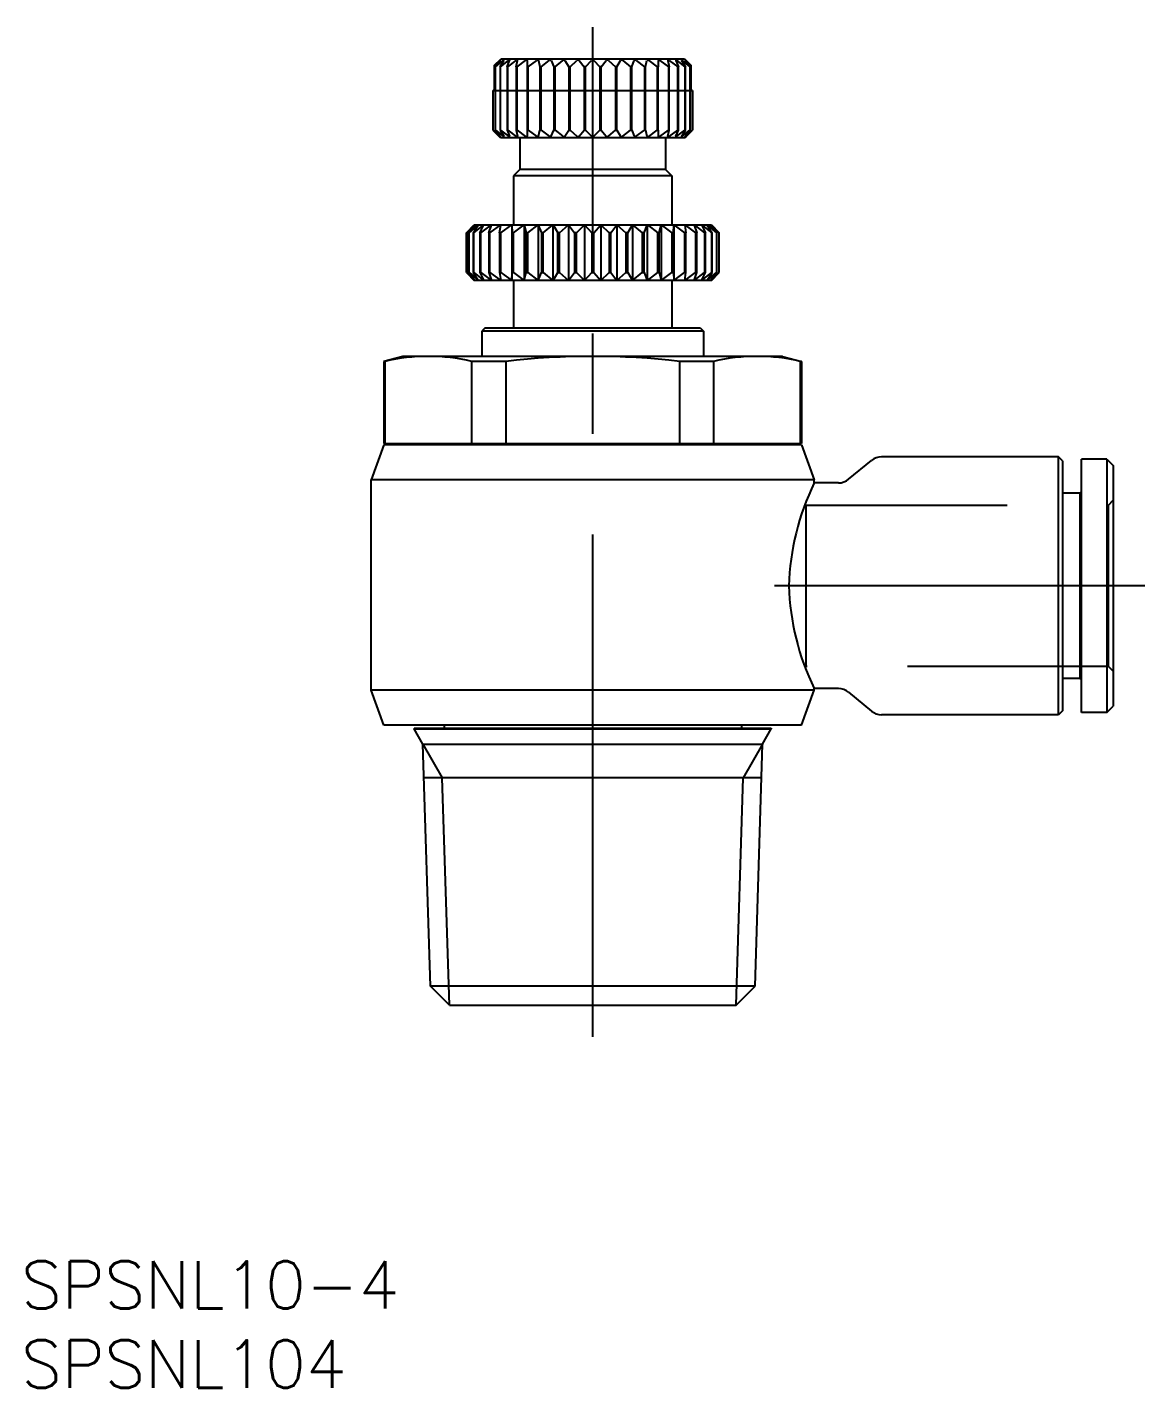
# Model space of a CAD drawing. Extents: x -121 to 14, y -51 to 35.
# Drawn here: x -121.1 to -50.4, y -50.7 to 35.3 of the extents above; entities that cross this region are included whole.
import ezdxf

# ---------------------------------------------------------------- set-up
doc = ezdxf.new("R2010")
doc.units = 0
doc.linetypes.add('CENTER', pattern=[50.8, 31.75, -6.35, 6.35, -6.35])
doc.linetypes.add('DASHED', pattern=[19.05, 12.7, -6.35])
doc.layers.get('0').update_dxf_attribs({"linetype": 'CONTINUOUS'})
doc.layers.add('CENTER', color=1, linetype='CENTER')
doc.styles.get("Standard").update_dxf_attribs({"font": 'txt.shx', "height": 3, "bigfont": 'bigfont.shx'})

# ---------------------------------------------------------------- blocks, each defined once
blk = doc.blocks.new('*U3')
at = {"color": 7, "linetype": 'CONTINUOUS'}
blk.add_text('SPSNL104', height=3, dxfattribs=at).set_placement((-121.464, -50.686))
blk = doc.blocks.new('*U4')
at = {"color": 7, "linetype": 'CONTINUOUS'}
blk.add_text('SPSNL10-4', height=3, dxfattribs=at).set_placement((-121.464, -45.686))

msp = doc.modelspace()

# ---------------------------------------------------------------- linework, layer by layer
at = {"color": 7, "linetype": 'CONTINUOUS'}
for p, q in [((-91.551, 32.875), (-91.196, 33.196)), ((-91.55, 32.874), (-91.122, 33.3)), ((-91.55, 32.874), (-91.55, 31.3)), ((-91.49, 32.801), (-91.174, 33.196)), ((-91.489, 32.8), (-91.489, 28.8)), ((-91.467, 32.8), (-91.489, 32.8)), ((-91.468, 32.801), (-90.99, 33.196)), ((-91.467, 28.8), (-91.467, 32.8)), ((-91.19, 32.8), (-90.946, 33.196)), ((-91.189, 32.8), (-91.189, 28.8)), ((-91.154, 32.8), (-91.189, 32.8)), ((-91.155, 32.801), (-90.644, 33.196)), ((-91.154, 28.8), (-91.154, 32.8)), ((-91.122, 33.3), (-79.534, 33.3)), ((-90.745, 32.8), (-90.58, 33.196)), ((-90.745, 32.8), (-90.745, 28.8)), ((-90.697, 32.8), (-90.745, 32.8)), ((-90.698, 32.801), (-90.167, 33.197)), ((-90.697, 28.8), (-90.697, 32.8)), ((-90.168, 32.8), (-90.084, 33.195)), ((-90.167, 32.8), (-90.167, 28.8)), ((-90.108, 32.8), (-90.167, 32.8)), ((-90.108, 32.801), (-89.572, 33.197)), ((-90.108, 28.8), (-90.108, 32.8)), ((-89.471, 33.195), (-89.471, 32.8)), ((-89.471, 32.8), (-89.471, 28.8)), ((-89.401, 32.8), (-89.471, 32.8)), ((-89.402, 32.801), (-88.871, 33.197)), ((-89.401, 28.8), (-89.401, 32.8)), ((-88.756, 33.195), (-88.672, 32.8)), ((-88.672, 32.8), (-88.672, 28.8)), ((-88.594, 32.8), (-88.672, 32.8)), ((-88.594, 32.801), (-88.084, 33.196)), ((-88.594, 28.8), (-88.594, 32.8)), ((-87.956, 33.196), (-87.79, 32.8)), ((-87.791, 32.8), (-87.791, 28.8)), ((-87.706, 32.8), (-87.791, 32.8)), ((-87.707, 32.801), (-87.228, 33.196)), ((-87.706, 28.8), (-87.706, 32.8)), ((-87.092, 33.196), (-86.849, 32.8)), ((-86.849, 32.8), (-86.849, 28.8)), ((-86.76, 32.8), (-86.849, 32.8)), ((-86.761, 32.801), (-86.326, 33.196)), ((-86.76, 28.8), (-86.76, 32.8)), ((-86.185, 33.196), (-85.869, 32.801)), ((-85.87, 32.8), (-85.87, 28.8)), ((-85.778, 32.8), (-85.87, 32.8)), ((-85.779, 32.801), (-85.4, 33.196)), ((-85.778, 28.8), (-85.778, 32.8)), ((-85.256, 33.196), (-84.877, 32.801)), ((-84.878, 32.8), (-84.878, 28.8)), ((-84.786, 32.8), (-84.878, 32.8)), ((-84.787, 32.801), (-84.471, 33.196)), ((-84.786, 28.8), (-84.786, 32.8)), ((-84.33, 33.196), (-83.895, 32.801)), ((-83.896, 32.8), (-83.896, 28.8)), ((-83.807, 32.8), (-83.896, 32.8)), ((-83.808, 32.8), (-83.564, 33.196)), ((-83.807, 28.8), (-83.807, 32.8)), ((-83.428, 33.196), (-82.949, 32.801)), ((-82.95, 32.8), (-82.95, 28.8)), ((-82.865, 32.8), (-82.95, 32.8)), ((-82.866, 32.8), (-82.7, 33.196)), ((-82.865, 28.8), (-82.865, 32.8)), ((-82.572, 33.196), (-82.062, 32.801)), ((-82.063, 32.8), (-82.063, 28.8)), ((-81.984, 32.8), (-82.063, 32.8)), ((-81.984, 32.8), (-81.9, 33.195)), ((-81.984, 28.8), (-81.984, 32.8)), ((-81.785, 33.197), (-81.255, 32.801)), ((-81.255, 32.8), (-81.255, 28.8)), ((-81.185, 32.8), (-81.255, 32.8)), ((-81.185, 33.195), (-81.185, 32.8)), ((-81.185, 28.8), (-81.185, 32.8)), ((-81.084, 33.197), (-80.548, 32.801)), ((-80.572, 33.195), (-80.488, 32.8)), ((-80.548, 32.8), (-80.548, 28.8)), ((-80.489, 32.8), (-80.548, 32.8)), ((-80.489, 33.197), (-79.958, 32.801)), ((-80.489, 28.8), (-80.489, 32.8)), ((-80.076, 33.196), (-79.911, 32.8)), ((-80.012, 33.196), (-79.501, 32.801)), ((-79.959, 32.8), (-79.959, 28.8)), ((-79.911, 32.8), (-79.959, 32.8)), ((-79.911, 28.8), (-79.911, 32.8)), ((-79.71, 33.196), (-79.466, 32.8)), ((-79.666, 33.196), (-79.188, 32.801)), ((-79.534, 33.3), (-79.106, 32.874)), ((-79.502, 32.8), (-79.502, 28.8)), ((-79.467, 32.8), (-79.502, 32.8)), ((-79.482, 33.196), (-79.166, 32.801)), ((-79.467, 28.8), (-79.467, 32.8)), ((-79.46, 33.196), (-79.105, 32.875)), ((-79.189, 32.8), (-79.189, 28.8)), ((-79.167, 32.8), (-79.189, 32.8)), ((-79.167, 28.8), (-79.167, 32.8)), ((-79.106, 31.3), (-79.106, 32.874)), ((-91.637, 31.3), (-91.63, 31.3)), ((-91.637, 31.3), (-91.637, 28.8)), ((-91.55, 31.3), (-91.63, 31.3)), ((-91.63, 28.8), (-91.63, 31.3)), ((-79.026, 31.3), (-79.106, 31.3)), ((-79.026, 31.3), (-79.019, 31.3)), ((-79.026, 31.3), (-79.026, 28.8)), ((-79.019, 28.8), (-79.019, 31.3)), ((-91.638, 28.799), (-91.258, 28.404)), ((-91.637, 28.8), (-91.63, 28.8)), ((-91.631, 28.799), (-91.196, 28.404)), ((-91.49, 28.799), (-91.174, 28.404)), ((-91.489, 28.8), (-91.467, 28.8)), ((-91.468, 28.799), (-90.99, 28.404)), ((-91.258, 28.404), (-91.228, 28.375)), ((-91.19, 28.8), (-90.946, 28.404)), ((-91.189, 28.8), (-91.154, 28.8)), ((-91.155, 28.799), (-90.644, 28.404)), ((-90.745, 28.8), (-90.58, 28.404)), ((-90.745, 28.8), (-90.697, 28.8)), ((-90.698, 28.799), (-90.167, 28.403)), ((-90.168, 28.8), (-90.084, 28.405)), ((-90.167, 28.8), (-90.108, 28.8)), ((-90.108, 28.799), (-89.572, 28.403)), ((-89.471, 28.8), (-89.471, 28.405)), ((-89.471, 28.8), (-89.401, 28.8)), ((-89.402, 28.799), (-88.871, 28.403)), ((-88.756, 28.405), (-88.672, 28.8)), ((-88.672, 28.8), (-88.594, 28.8)), ((-88.594, 28.799), (-88.084, 28.404)), ((-87.956, 28.404), (-87.79, 28.8)), ((-87.791, 28.8), (-87.706, 28.8)), ((-87.707, 28.799), (-87.228, 28.404)), ((-87.092, 28.404), (-86.849, 28.8)), ((-86.849, 28.8), (-86.76, 28.8)), ((-86.761, 28.799), (-86.326, 28.404)), ((-86.185, 28.404), (-85.869, 28.799)), ((-85.87, 28.8), (-85.778, 28.8)), ((-85.779, 28.799), (-85.4, 28.404)), ((-85.256, 28.404), (-84.877, 28.799)), ((-84.878, 28.8), (-84.786, 28.8)), ((-84.787, 28.799), (-84.471, 28.404)), ((-84.33, 28.404), (-83.895, 28.799)), ((-83.896, 28.8), (-83.807, 28.8)), ((-83.808, 28.8), (-83.564, 28.404)), ((-83.428, 28.404), (-82.949, 28.799)), ((-82.95, 28.8), (-82.865, 28.8)), ((-82.866, 28.8), (-82.7, 28.404)), ((-82.572, 28.404), (-82.062, 28.799)), ((-82.063, 28.8), (-81.984, 28.8)), ((-81.984, 28.8), (-81.9, 28.405)), ((-81.785, 28.403), (-81.255, 28.799)), ((-81.255, 28.8), (-81.185, 28.8)), ((-81.185, 28.8), (-81.185, 28.405)), ((-81.084, 28.403), (-80.548, 28.799)), ((-80.572, 28.405), (-80.488, 28.8)), ((-80.548, 28.8), (-80.489, 28.8)), ((-80.489, 28.403), (-79.958, 28.799)), ((-80.076, 28.404), (-79.911, 28.8)), ((-80.012, 28.404), (-79.501, 28.799)), ((-79.959, 28.8), (-79.911, 28.8)), ((-79.71, 28.404), (-79.466, 28.8)), ((-79.666, 28.404), (-79.188, 28.799)), ((-79.502, 28.8), (-79.467, 28.8)), ((-79.482, 28.404), (-79.166, 28.799)), ((-79.46, 28.404), (-79.025, 28.799)), ((-79.428, 28.375), (-79.399, 28.405)), ((-79.399, 28.405), (-79.018, 28.799)), ((-79.189, 28.8), (-79.167, 28.8)), ((-79.026, 28.8), (-79.019, 28.8)), ((-91.153, 28.3), (-91.228, 28.375)), ((-79.503, 28.3), (-91.153, 28.3)), ((-89.928, 28.3), (-89.928, 26.3)), ((-80.728, 28.3), (-80.728, 26.3)), ((-79.503, 28.3), (-79.428, 28.375)), ((-89.928, 26.3), (-90.328, 25.9)), ((-90.328, 25.9), (-90.328, 22.8)), ((-80.328, 25.9), (-90.328, 25.9)), ((-80.728, 26.3), (-89.928, 26.3)), ((-80.728, 26.3), (-80.328, 25.9)), ((-80.328, 25.9), (-80.328, 22.8)), ((-93.314, 22.301), (-92.829, 22.801)), ((-93.306, 22.301), (-92.759, 22.801)), ((-93.174, 22.301), (-92.759, 22.801)), ((-93.149, 22.301), (-92.551, 22.801)), ((-92.887, 22.301), (-92.551, 22.801)), ((-92.847, 22.301), (-92.208, 22.802)), ((-77.826, 22.8), (-92.831, 22.8)), ((-92.46, 22.3), (-92.208, 22.801)), ((-92.404, 22.301), (-91.737, 22.802)), ((-91.899, 22.3), (-91.737, 22.8)), ((-91.83, 22.301), (-91.147, 22.802)), ((-91.216, 22.3), (-91.146, 22.8)), ((-91.134, 22.301), (-90.448, 22.802)), ((-90.447, 22.8), (-90.447, 19.3)), ((-90.447, 22.8), (-90.424, 22.3)), ((-90.33, 22.301), (-89.654, 22.802)), ((-89.653, 22.8), (-89.653, 19.3)), ((-89.653, 22.8), (-89.536, 22.3)), ((-89.434, 22.301), (-88.78, 22.802)), ((-88.779, 22.8), (-88.779, 19.3)), ((-88.778, 22.8), (-88.57, 22.3)), ((-88.46, 22.301), (-87.841, 22.802)), ((-87.84, 22.8), (-87.84, 19.3)), ((-87.839, 22.801), (-87.544, 22.301)), ((-87.429, 22.301), (-86.855, 22.801)), ((-86.854, 22.8), (-86.854, 19.3)), ((-86.853, 22.801), (-86.477, 22.301)), ((-86.358, 22.301), (-85.841, 22.801)), ((-85.84, 22.8), (-85.84, 19.3)), ((-85.839, 22.801), (-85.388, 22.301)), ((-85.268, 22.301), (-84.817, 22.801)), ((-84.816, 22.8), (-84.816, 19.3)), ((-84.815, 22.801), (-84.298, 22.301)), ((-84.18, 22.301), (-83.803, 22.801)), ((-83.802, 22.8), (-83.802, 19.3)), ((-83.801, 22.801), (-83.227, 22.301)), ((-83.112, 22.301), (-82.818, 22.801)), ((-82.816, 22.8), (-82.816, 19.3)), ((-82.815, 22.802), (-82.196, 22.301)), ((-82.086, 22.3), (-81.878, 22.8)), ((-81.878, 22.8), (-81.878, 19.3)), ((-81.876, 22.802), (-81.222, 22.301)), ((-81.12, 22.3), (-81.004, 22.8)), ((-81.003, 22.8), (-81.003, 19.3)), ((-81.002, 22.802), (-80.326, 22.301)), ((-80.232, 22.3), (-80.209, 22.8)), ((-80.209, 22.8), (-80.209, 19.3)), ((-80.208, 22.802), (-79.522, 22.301)), ((-79.51, 22.8), (-79.44, 22.3)), ((-79.509, 22.802), (-78.826, 22.301)), ((-78.919, 22.802), (-78.252, 22.301)), ((-78.919, 22.8), (-78.757, 22.3)), ((-78.448, 22.802), (-77.809, 22.301)), ((-78.448, 22.801), (-78.196, 22.3)), ((-78.105, 22.801), (-77.507, 22.301)), ((-78.105, 22.801), (-77.769, 22.301)), ((-77.897, 22.801), (-77.35, 22.301)), ((-77.897, 22.801), (-77.482, 22.301)), ((-77.827, 22.801), (-77.342, 22.301)), ((-93.313, 22.3), (-93.313, 19.8)), ((-93.305, 22.3), (-93.313, 22.3)), ((-93.305, 19.8), (-93.305, 22.3)), ((-93.173, 22.3), (-93.173, 19.8)), ((-93.148, 22.3), (-93.173, 22.3)), ((-93.148, 19.8), (-93.148, 22.3)), ((-92.886, 22.3), (-92.886, 19.8)), ((-92.846, 22.3), (-92.886, 22.3)), ((-92.846, 19.8), (-92.846, 22.3)), ((-92.459, 22.3), (-92.459, 19.8)), ((-92.403, 22.3), (-92.459, 22.3)), ((-92.403, 19.8), (-92.403, 22.3)), ((-91.899, 22.3), (-91.899, 19.8)), ((-91.829, 22.3), (-91.899, 22.3)), ((-91.829, 19.8), (-91.829, 22.3)), ((-91.216, 22.3), (-91.216, 19.8)), ((-91.133, 22.3), (-91.216, 22.3)), ((-91.133, 19.8), (-91.133, 22.3)), ((-90.424, 22.3), (-90.424, 19.8)), ((-90.329, 22.3), (-90.424, 22.3)), ((-90.329, 19.8), (-90.329, 22.3)), ((-89.537, 22.3), (-89.537, 19.8)), ((-89.433, 22.3), (-89.537, 22.3)), ((-89.433, 19.8), (-89.433, 22.3)), ((-88.571, 22.3), (-88.571, 19.8)), ((-88.459, 22.3), (-88.571, 22.3)), ((-88.459, 19.8), (-88.459, 22.3)), ((-87.545, 22.3), (-87.545, 19.8)), ((-87.428, 22.3), (-87.545, 22.3)), ((-87.428, 19.8), (-87.428, 22.3)), ((-86.478, 22.3), (-86.478, 19.8)), ((-86.357, 22.3), (-86.478, 22.3)), ((-86.357, 19.8), (-86.357, 22.3)), ((-85.389, 22.3), (-85.389, 19.8)), ((-85.267, 22.3), (-85.389, 22.3)), ((-85.267, 19.8), (-85.267, 22.3)), ((-84.299, 22.3), (-84.299, 19.8)), ((-84.179, 22.3), (-84.299, 22.3)), ((-84.179, 19.8), (-84.179, 22.3)), ((-83.228, 22.3), (-83.228, 19.8)), ((-83.111, 22.3), (-83.228, 22.3)), ((-83.111, 19.8), (-83.111, 22.3)), ((-82.197, 22.3), (-82.197, 19.8)), ((-82.085, 22.3), (-82.197, 22.3)), ((-82.085, 19.8), (-82.085, 22.3)), ((-81.223, 22.3), (-81.223, 19.8)), ((-81.12, 22.3), (-81.223, 22.3)), ((-81.12, 19.8), (-81.12, 22.3)), ((-80.327, 22.3), (-80.327, 19.8)), ((-80.232, 22.3), (-80.327, 22.3)), ((-80.232, 19.8), (-80.232, 22.3)), ((-79.523, 22.3), (-79.523, 19.8)), ((-79.44, 22.3), (-79.523, 22.3)), ((-79.44, 19.8), (-79.44, 22.3)), ((-78.828, 22.3), (-78.828, 19.8)), ((-78.757, 22.3), (-78.828, 22.3)), ((-78.757, 19.8), (-78.757, 22.3)), ((-78.253, 22.3), (-78.253, 19.8)), ((-78.197, 22.3), (-78.253, 22.3)), ((-78.197, 19.8), (-78.197, 22.3)), ((-77.811, 22.3), (-77.811, 19.8)), ((-77.77, 22.3), (-77.811, 22.3)), ((-77.77, 19.8), (-77.77, 22.3)), ((-77.508, 22.3), (-77.508, 19.8)), ((-77.483, 22.3), (-77.508, 22.3)), ((-77.483, 19.8), (-77.483, 22.3)), ((-77.351, 22.3), (-77.351, 19.8)), ((-77.343, 22.3), (-77.351, 22.3)), ((-77.343, 19.8), (-77.343, 22.3)), ((-93.314, 19.799), (-92.829, 19.299)), ((-93.313, 19.8), (-93.305, 19.8)), ((-93.306, 19.799), (-92.759, 19.299)), ((-93.174, 19.799), (-92.759, 19.299)), ((-93.173, 19.8), (-93.148, 19.8)), ((-93.149, 19.799), (-92.551, 19.299)), ((-92.887, 19.799), (-92.551, 19.299)), ((-92.886, 19.8), (-92.846, 19.8)), ((-92.847, 19.799), (-92.208, 19.298)), ((-92.46, 19.8), (-92.208, 19.299)), ((-92.459, 19.8), (-92.403, 19.8)), ((-92.404, 19.799), (-91.737, 19.298)), ((-91.899, 19.8), (-91.829, 19.8)), ((-91.899, 19.8), (-91.737, 19.3)), ((-91.83, 19.799), (-91.147, 19.298)), ((-91.216, 19.8), (-91.133, 19.8)), ((-91.216, 19.8), (-91.146, 19.3)), ((-91.134, 19.799), (-90.448, 19.298)), ((-90.447, 19.3), (-90.424, 19.8)), ((-90.424, 19.8), (-90.329, 19.8)), ((-90.33, 19.799), (-89.654, 19.298)), ((-89.653, 19.3), (-89.536, 19.8)), ((-89.537, 19.8), (-89.433, 19.8)), ((-89.434, 19.799), (-88.78, 19.298)), ((-88.778, 19.3), (-88.57, 19.8)), ((-88.571, 19.8), (-88.459, 19.8)), ((-88.46, 19.799), (-87.841, 19.298)), ((-87.839, 19.299), (-87.544, 19.799)), ((-87.545, 19.8), (-87.428, 19.8)), ((-87.429, 19.799), (-86.855, 19.299)), ((-86.853, 19.299), (-86.477, 19.799)), ((-86.478, 19.8), (-86.357, 19.8)), ((-86.358, 19.799), (-85.841, 19.299)), ((-85.839, 19.299), (-85.388, 19.799)), ((-85.389, 19.8), (-85.267, 19.8)), ((-85.268, 19.799), (-84.817, 19.299)), ((-84.815, 19.299), (-84.298, 19.799)), ((-84.299, 19.8), (-84.179, 19.8)), ((-84.18, 19.799), (-83.803, 19.299)), ((-83.801, 19.299), (-83.227, 19.799)), ((-83.228, 19.8), (-83.111, 19.8)), ((-83.112, 19.799), (-82.818, 19.299)), ((-82.815, 19.298), (-82.196, 19.799)), ((-82.197, 19.8), (-82.085, 19.8)), ((-82.086, 19.8), (-81.878, 19.3)), ((-81.876, 19.298), (-81.222, 19.799)), ((-81.223, 19.8), (-81.12, 19.8)), ((-81.12, 19.8), (-81.004, 19.3)), ((-81.002, 19.298), (-80.326, 19.799)), ((-80.327, 19.8), (-80.232, 19.8)), ((-80.232, 19.8), (-80.209, 19.3)), ((-80.208, 19.298), (-79.522, 19.799)), ((-79.523, 19.8), (-79.44, 19.8)), ((-79.51, 19.3), (-79.44, 19.8)), ((-79.509, 19.298), (-78.826, 19.799)), ((-78.919, 19.3), (-78.757, 19.8)), ((-78.919, 19.298), (-78.252, 19.799)), ((-78.828, 19.8), (-78.757, 19.8)), ((-78.448, 19.299), (-78.196, 19.8)), ((-78.448, 19.298), (-77.809, 19.799)), ((-78.253, 19.8), (-78.197, 19.8)), ((-78.105, 19.299), (-77.507, 19.799)), ((-78.105, 19.299), (-77.769, 19.799)), ((-77.897, 19.299), (-77.35, 19.799)), ((-77.897, 19.299), (-77.482, 19.799)), ((-77.827, 19.299), (-77.342, 19.799)), ((-77.811, 19.8), (-77.77, 19.8)), ((-77.508, 19.8), (-77.483, 19.8)), ((-77.351, 19.8), (-77.343, 19.8)), ((-77.826, 19.3), (-92.831, 19.3)), ((-90.328, 19.3), (-90.328, 16.3)), ((-80.328, 19.3), (-80.328, 16.3)), ((-92.128, 16.3), (-92.328, 16.1)), ((-78.328, 16.1), (-92.328, 16.1)), ((-92.328, 16.1), (-92.328, 14.5)), ((-92.128, 16.3), (-78.528, 16.3)), ((-78.528, 16.3), (-78.328, 16.1)), ((-78.328, 16.1), (-78.328, 14.5)), ((-97.328, 14.5), (-98.528, 14.178)), ((-98.528, 14.178), (-98.528, 9)), ((-98.47, 14.178), (-98.528, 14.178)), ((-98.47, 14.178), (-98.47, 9)), ((-95.72, 14.5), (-97.328, 14.5)), ((-85.328, 14.5), (-95.72, 14.5)), ((-92.971, 9), (-92.971, 14.178)), ((-90.827, 14.178), (-92.971, 14.178)), ((-90.827, 14.178), (-90.827, 9)), ((-74.936, 14.5), (-85.328, 14.5)), ((-77.685, 14.178), (-79.829, 14.178)), ((-79.829, 9), (-79.829, 14.178)), ((-77.685, 14.178), (-77.685, 9)), ((-73.328, 14.5), (-74.936, 14.5)), ((-73.328, 14.5), (-72.128, 14.178)), ((-72.186, 9), (-72.186, 14.178)), ((-72.128, 14.178), (-72.186, 14.178)), ((-72.128, 14.178), (-72.128, 9)), ((-98.528, 8.9), (-99.328, 6.702)), ((-98.528, 9), (-98.47, 9)), ((-72.128, 8.9), (-98.528, 8.9)), ((-98.47, 9), (-92.971, 9)), ((-94.728, 9), (-94.728, 8.9)), ((-92.971, 9), (-90.827, 9)), ((-90.827, 9), (-79.829, 9)), ((-79.829, 9), (-77.685, 9)), ((-77.685, 9), (-72.186, 9)), ((-75.928, 9), (-75.928, 8.9)), ((-72.186, 9), (-72.128, 9)), ((-72.128, 8.9), (-71.328, 6.702)), ((-69.151, 6.729), (-67.705, 7.921)), ((-55.878, 8.15), (-67.069, 8.15)), ((-55.878, -8.15), (-55.878, 8.15)), ((-55.628, 7.9), (-55.878, 8.15)), ((-55.628, 7.9), (-55.628, -7.9)), ((-54.428, -8), (-54.428, 8)), ((-52.828, 8), (-54.428, 8)), ((-52.828, 8), (-52.828, -8)), ((-52.828, 8), (-52.428, 7.6)), ((-52.428, 7.6), (-52.428, -7.6)), ((-99.328, -6.602), (-99.328, 6.702)), ((-71.328, 6.702), (-99.328, 6.702)), ((-71.328, 6.5), (-71.328, 6.702)), ((-69.787, 6.5), (-71.328, 6.5)), ((-54.528, 5.85), (-55.628, 5.85)), ((-54.528, 5.85), (-54.428, 5.95)), ((-54.528, 5.85), (-54.528, -5.85)), ((-54.528, -5.85), (-55.628, -5.85)), ((-54.528, -5.85), (-54.428, -5.95)), ((-71.328, -6.602), (-99.328, -6.602)), ((-98.528, -8.8), (-99.328, -6.602)), ((-72.128, -8.8), (-71.328, -6.602)), ((-69.787, -6.5), (-71.328, -6.5)), ((-71.328, -6.602), (-71.328, -6.5)), ((-69.151, -6.729), (-67.705, -7.921)), ((-52.828, -8), (-52.428, -7.6)), ((-55.878, -8.15), (-67.069, -8.15)), ((-55.628, -7.9), (-55.878, -8.15)), ((-52.828, -8), (-54.428, -8)), ((-72.128, -8.8), (-98.528, -8.8)), ((-96.615, -9), (-74.041, -9)), ((-96.615, -9), (-96.615, -9.05)), ((-96.615, -9.05), (-74.041, -9.05)), ((-96.066, -10), (-96.615, -9.05)), ((-94.728, -8.8), (-94.728, -9)), ((-75.928, -8.8), (-75.928, -9)), ((-74.59, -10), (-74.041, -9.05)), ((-74.041, -9), (-74.041, -9.05)), ((-96.066, -10), (-74.59, -10)), ((-95.588, -25.301), (-96.066, -10)), ((-75.068, -25.301), (-74.59, -10)), ((-74.656, -12.128), (-96, -12.128)), ((-75.068, -25.301), (-95.588, -25.301)), ((-94.389, -26.5), (-95.588, -25.301)), ((-76.268, -26.5), (-75.068, -25.301)), ((-94.389, -26.5), (-76.268, -26.5))]:
    msp.add_line(p, q, dxfattribs=at)
at = {"color": 3, "linetype": 'DASHED'}
for p, q in [((-91.55, 31.3), (-79.106, 31.3)), ((-52.728, 5.1), (-52.428, 5.4)), ((-71.828, 5.1), (-52.728, 5.1)), ((-71.828, -5.1), (-71.828, 5.1)), ((-52.728, -5.1), (-52.728, 5.1)), ((-52.728, -5.1), (-71.828, -5.1)), ((-52.428, -5.4), (-52.728, -5.1))]:
    msp.add_line(p, q, dxfattribs=at)
at = {"color": 3, "linetype": 'CONTINUOUS'}
for p, q in [((-96.066, -10), (-94.838, -12.128)), ((-74.59, -10), (-75.818, -12.128)), ((-94.389, -26.5), (-94.838, -12.128)), ((-76.268, -26.5), (-75.818, -12.128))]:
    msp.add_line(p, q, dxfattribs=at)
at = {"color": 7, "linetype": 'CONTINUOUS'}
for centre, radius, start, end in [((-91.022, 32.999), 0.263, 121.0611, 131.60497), ((-91.228, 33.256), 0.0806, 311.61608, 335.77559), ((-91.156, 33.222), 0.003, 72.81795, 119.58642), ((-91.156, 33.224), 0.00167, 346.06719, 48.40089), ((-90.885, 33.075), 0.16, 111.70376, 130.79225), ((-90.986, 33.231), 0.0533, 319.07, 347.24835), ((-90.94, 33.214), 0.0106, 75.28896, 115.41052), ((-90.94, 33.22), 0.00569, 351.76073, 59.64778), ((-90.539, 33.057), 0.174, 106.01869, 127.03291), ((-90.584, 33.215), 0.01, 6.00215, 107.30412), ((-90.609, 33.214), 0.0351, 327.54964, 3.16471), ((-90.096, 33.121), 0.104, 92.38102, 133.4558), ((-90.102, 33.204), 0.0206, 333.82626, 83.90367), ((-89.488, 33.088), 0.137, 93.27505, 127.56841), ((-89.497, 33.198), 0.0266, 353.5546, 86.99195), ((-88.795, 33.104), 0.12, 84.43675, 129.61097), ((-88.792, 33.188), 0.037, 12.22877, 76.60147), ((-88.02, 33.145), 0.0816, 38.11978, 141.0701), ((-87.161, 33.133), 0.0928, 42.52123, 136.97201), ((-86.256, 33.123), 0.102, 45.69009, 134.07038), ((-85.328, 33.121), 0.104, 46.22539, 133.77461), ((-84.4, 33.124), 0.101, 45.77171, 134.66726), ((-83.495, 33.133), 0.0928, 43.02799, 137.47877), ((-82.636, 33.145), 0.0816, 38.9299, 141.88022), ((-81.864, 33.188), 0.037, 103.39853, 167.77123), ((-81.861, 33.104), 0.12, 50.38903, 95.56325), ((-81.159, 33.198), 0.0266, 93.00805, 186.4454), ((-81.168, 33.088), 0.137, 52.43159, 86.72495), ((-80.554, 33.204), 0.0206, 96.09633, 206.17374), ((-80.56, 33.121), 0.104, 46.5442, 87.61898), ((-80.072, 33.215), 0.01, 72.69588, 173.99785), ((-80.047, 33.214), 0.0351, 176.83529, 212.45036), ((-80.117, 33.057), 0.174, 52.96709, 73.98131), ((-79.716, 33.22), 0.00569, 120.35222, 188.23927), ((-79.67, 33.231), 0.0533, 192.75165, 220.93), ((-79.716, 33.214), 0.0106, 64.58948, 104.71104), ((-79.771, 33.074), 0.161, 48.90359, 68.26943), ((-79.5, 33.224), 0.00167, 131.59911, 193.93281), ((-79.428, 33.256), 0.0806, 204.22441, 228.38392), ((-79.5, 33.222), 0.003, 60.41358, 107.18205), ((-79.635, 32.999), 0.263, 48.39503, 58.9389), ((-90.983, 28.658), 0.332, 230.03417, 238.39109), ((-91.228, 28.344), 0.0806, 24.22441, 48.38392), ((-91.156, 28.376), 0.00167, 311.59911, 13.93281), ((-90.885, 28.525), 0.16, 229.20775, 248.29624), ((-90.986, 28.369), 0.0533, 12.75165, 40.93), ((-90.94, 28.386), 0.0106, 244.58948, 284.71104), ((-90.94, 28.38), 0.00569, 300.35222, 8.23927), ((-90.539, 28.543), 0.174, 232.96709, 253.98131), ((-90.584, 28.385), 0.01, 252.69588, 353.99785), ((-90.609, 28.386), 0.0351, 356.83529, 32.45036), ((-90.096, 28.479), 0.104, 226.5442, 267.61898), ((-90.102, 28.396), 0.0206, 276.09633, 26.17374), ((-89.488, 28.512), 0.137, 232.43159, 266.72495), ((-89.497, 28.402), 0.0266, 273.00805, 6.4454), ((-88.795, 28.496), 0.12, 230.38903, 275.56325), ((-88.792, 28.412), 0.037, 283.39853, 347.77123), ((-88.02, 28.455), 0.0816, 218.9299, 321.88022), ((-87.161, 28.467), 0.0928, 223.02799, 317.47877), ((-86.256, 28.477), 0.102, 225.92953, 314.31128), ((-85.328, 28.479), 0.104, 226.21111, 314.13602), ((-84.4, 28.477), 0.102, 225.69009, 314.07037), ((-83.495, 28.467), 0.0928, 222.52123, 316.97201), ((-82.636, 28.455), 0.0816, 218.11978, 321.0701), ((-81.864, 28.412), 0.037, 192.22877, 256.60147), ((-81.861, 28.496), 0.12, 264.43675, 309.61097), ((-81.159, 28.402), 0.0266, 173.5546, 266.99195), ((-81.168, 28.512), 0.137, 273.27505, 307.56841), ((-80.554, 28.396), 0.0206, 153.82626, 263.90367), ((-80.56, 28.479), 0.104, 272.38102, 313.4558), ((-80.047, 28.386), 0.0351, 147.54964, 183.16471), ((-80.072, 28.385), 0.01, 186.00215, 287.30412), ((-80.117, 28.543), 0.174, 286.01869, 307.03291), ((-79.67, 28.369), 0.0533, 139.07, 167.24835), ((-79.716, 28.38), 0.00603, 172.74568, 232.45365), ((-79.716, 28.385), 0.0103, 251.59455, 295.79289), ((-79.771, 28.525), 0.16, 291.70376, 310.79225), ((-79.428, 28.344), 0.0806, 131.61608, 155.77559), ((-79.5, 28.376), 0.00167, 166.06719, 228.40089), ((-79.673, 28.658), 0.332, 301.60891, 309.96583), ((-91.156, 28.378), 0.003, 240.41358, 287.18205), ((-79.5, 28.378), 0.003, 252.81795, 299.58642), ((-95.72, 2.583), 11.917, 76.65995, 103.34005), ((-85.328, -32.685), 47.185, 83.3073, 96.6927), ((-85.328, -32.685), 47.185, 83.3073, 96.6927), ((-74.936, 2.583), 11.917, 76.65995, 103.34005), ((-74.936, 2.583), 11.917, 76.65995, 103.34005), ((-67.069, 7.15), 1, 90, 129.52263), ((-56.848, -0.512), 16.088, 154.16035, 178.17565), ((-69.787, 7.5), 1, 270, 309.52263), ((-56.848, 0.512), 16.088, 181.82435, 205.83965), ((-69.787, -7.5), 1, 50.47737, 90), ((-67.069, -7.15), 1, 230.47737, 270)]:
    msp.add_arc(centre, radius, start, end, dxfattribs=at)
at = {"layer": 'CENTER', "color": 1, "linetype": 'CENTER'}
for p, q in [((-85.328, -28.5), (-85.328, 35.3)), ((-50.428, 0), (-73.828, 0))]:
    msp.add_line(p, q, dxfattribs=at)

# ---------------------------------------------------------------- block references
at = {"color": 7, "linetype": 'CONTINUOUS'}
for name in ['*U4', '*U3']:
    msp.add_blockref(name, (0, 0), dxfattribs=at)

doc.saveas('drawing.dxf')
